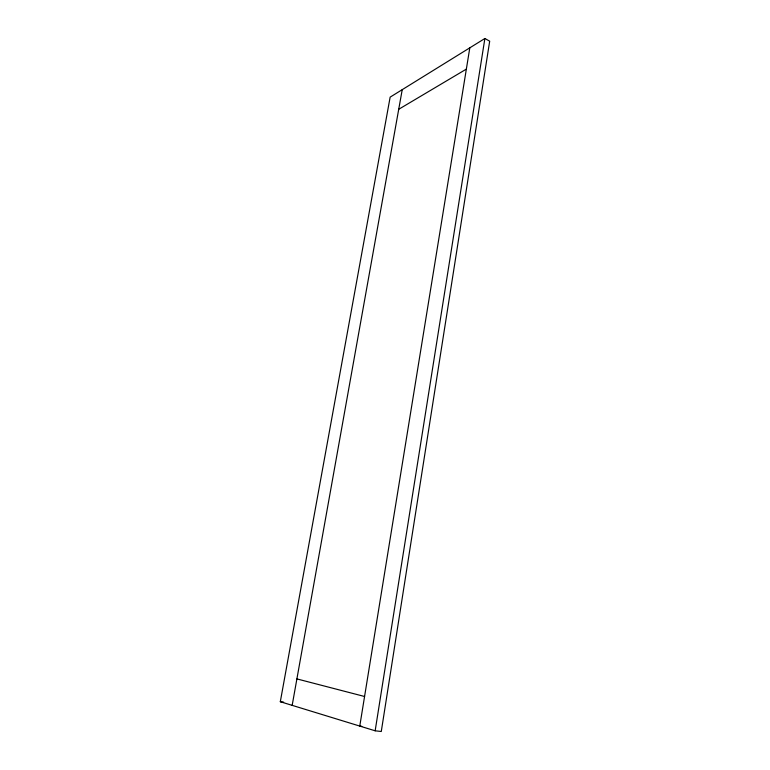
<?xml version="1.0" encoding="UTF-8"?>
<svg xmlns="http://www.w3.org/2000/svg" width="770" height="770" viewBox="0 0 770 770"><rect width="100%" height="100%" fill="white"/><g stroke="black" fill="none" stroke-linecap="round" stroke-linejoin="round"><path stroke-width="1.16" d="M375.154 730.797L484.879 38.5L489.691 41.185L381.275 731.5L375.154 730.797L280.309 701.72L390.149 97.136L484.879 38.5M469.806 47.827L359.773 726.081L361.784 726.322M292.167 705.359L402.229 89.657M398.725 109.282L466.36 69.108M280.309 701.72L283.649 702.134M296.902 678.909L364.576 696.494"/></g></svg>
